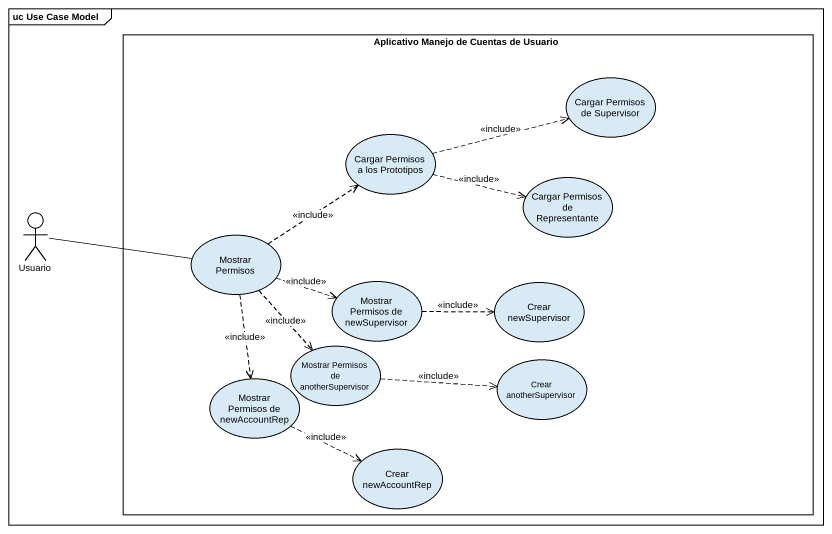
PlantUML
@startuml
mainframe uc Use Case Model
rectangle "Aplicativo Manejo de Cuentas de Usuario" as Aplicativo_Manejo_de {
  usecase "Cargar Permisos de Supervisor" as Cargar_Permisos_de
  usecase "Cargar Permisos a los Prototipos" as Cargar_Permisos_a_los
  usecase "Cargar Permisos de Representante" as Cargar_Permisos_de_2
  usecase "Mostrar Permisos" as Mostrar_Permisos
  usecase "Mostrar Permisos de newSupervisor" as Mostrar_Permisos_de
  usecase "Crear newSupervisor" as Crear_newSupervisor
  usecase "Mostrar Permisos de newAccountRep" as Mostrar_Permisos_de_2
  usecase "Mostrar Permisos de anotherSupervisor" as Mostrar_Permisos_de_3
  usecase "Crear anotherSupervisor" as Crear_anotherSupervisor
  usecase "Crear newAccountRep" as Crear_newAccountRep
}
actor Usuario
Cargar_Permisos_a_los .right.> Cargar_Permisos_de : <<include>>
Cargar_Permisos_a_los .right.> Cargar_Permisos_de_2 : <<include>>
Usuario -right- Mostrar_Permisos
Mostrar_Permisos .up.> Cargar_Permisos_a_los : <<include>>
Mostrar_Permisos .right.> Mostrar_Permisos_de : <<include>>
Mostrar_Permisos ..> Mostrar_Permisos_de_2 : <<include>>
Mostrar_Permisos ..> Mostrar_Permisos_de_3 : <<include>>
Mostrar_Permisos_de .right.> Crear_newSupervisor : <<include>>
Mostrar_Permisos_de_2 .right.> Crear_newAccountRep : <<include>>
Mostrar_Permisos_de_3 .right.> Crear_anotherSupervisor : <<include>>
@enduml
